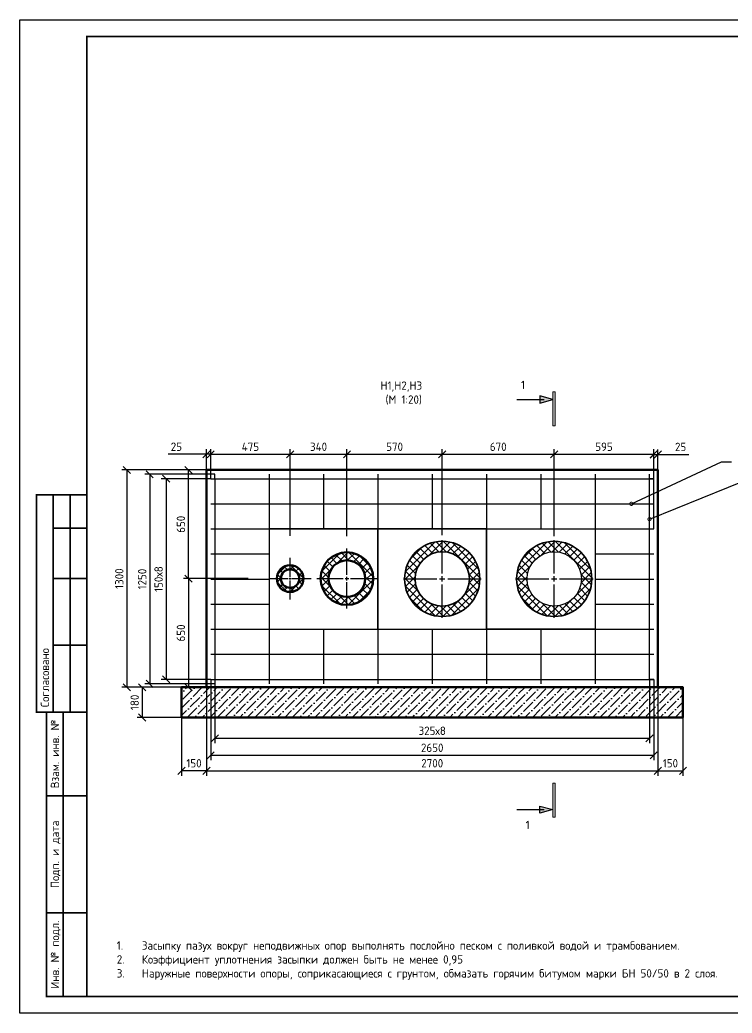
# Model space of a CAD drawing. Header units: metres. Extents: x 1563 to 4966, y -517 to 1463.
# Drawn here: x 2204 to 2417.1, y 822.8 to 1119.8 of the extents above; entities that cross this region are included whole.
import ezdxf
from ezdxf import colors
from ezdxf.entities.mleader import LeaderData, LeaderLine
from ezdxf.enums import TextEntityAlignment as Align
from ezdxf.math import Vec2, Vec3

# ---------------------------------------------------------------- set-up
doc = ezdxf.new("R2010")
doc.units = ezdxf.units.M
doc.linetypes.add('ACAD_ISO04W100', pattern=[30, 24, -3, 0, -3])
doc.linetypes.add('CENTER2', pattern=[28.575, 19.05, -3.175, 3.175, -3.175])
doc.layers.add('Размеры на чертеже', color=250, linetype='Continuous', lineweight=25)
doc.layers.add('шриховка', color=251, linetype='ACAD_ISO04W100', lineweight=15)
doc.layers.add('Форматы', color=7, linetype='Continuous')
doc.styles.add('GOST', font='GOST.shx', dxfattribs={"oblique": 15})
doc.styles.get("Standard").update_dxf_attribs({"font": 'GOST Common.ttf'})
doc.dimstyles.new('М 1 к 20', dxfattribs={"dimtxt": 3.5, "dimasz": 2.15, "dimexe": 1.5, "dimexo": 0, "dimgap": 1, "dimtad": 1, "dimdec": 0, "dimlfac": 20, "dimzin": 0, "dimdsep": 46, "dimtxsty": 'GOST', "dimblk": 'OBLIQUE', "dimcen": 5, "dimclrd": 256, "dimclre": 256, "dimclrt": 256, "dimazin": 2, "dimtm": 1e-09, "dimtfac": 1, "dimtdec": 0, "dimtmove": 0, "dimatfit": 3, "dimldrblk": 'NONE', "dimfxl": 1.25, "dimtolj": 1, "dimtzin": 0, "dimlwd": 25, "dimlwe": 25, "dimarcsym": 2})

# ---------------------------------------------------------------- blocks, each defined once
blk = doc.blocks.new('_Oblique')
at = {"color": 0, "linetype": 'ByBlock', "lineweight": -2}
blk.add_line((-0.5, -0.5), (0.5, 0.5), dxfattribs=at)
blk = doc.blocks.new('*D61')
at = {"lineweight": 25, "transparency": 16777216}
for p, q in [((2272.33, 952.68), (2252.96, 952.68)), ((2254.46, 952.68), (2254.46, 920.18)), ((2272.33, 920.18), (2252.96, 920.18))]:
    blk.add_line(p, q, dxfattribs=at)
at = {"layer": 'Defpoints', "color": 0, "lineweight": 50, "transparency": 16777216}
for p in [(2272.33, 952.68), (2254.46, 920.18), (2272.33, 920.18)]:
    blk.add_point(p, dxfattribs=at)
at = {"lineweight": 25, "transparency": 16777216, "xscale": 2.15, "yscale": 2.15, "zscale": 2.15}
for p, rotation in [((2254.46, 952.68), 90), ((2254.46, 920.18), 270)]:
    blk.add_blockref('_Oblique', p, dxfattribs=dict(at, rotation=rotation))
at = {"transparency": 16777216, "insert": (2252.21, 936.43), "char_height": 2.5, "attachment_point": 5, "rotation": 90}
blk.add_mtext('\\A1;650', dxfattribs=at)
blk = doc.blocks.new('_None')
blk = doc.blocks.new('*D62')
at = {"lineweight": 25, "transparency": 16777216}
for p, q in [((2261.13, 985.18), (2252.96, 985.18)), ((2254.46, 952.68), (2254.46, 985.18)), ((2261.13, 952.68), (2252.96, 952.68))]:
    blk.add_line(p, q, dxfattribs=at)
at = {"layer": 'Defpoints', "color": 0, "lineweight": 50, "transparency": 16777216}
for p in [(2254.46, 985.18), (2261.13, 985.18), (2261.13, 952.68)]:
    blk.add_point(p, dxfattribs=at)
at = {"lineweight": 25, "transparency": 16777216, "xscale": 2.15, "yscale": 2.15, "zscale": 2.15}
for p, rotation in [((2254.46, 985.18), 90), ((2254.46, 952.68), 270)]:
    blk.add_blockref('_Oblique', p, dxfattribs=dict(at, rotation=rotation))
at = {"transparency": 16777216, "insert": (2252.21, 968.93), "char_height": 2.5, "attachment_point": 5, "rotation": 90}
blk.add_mtext('\\A1;650', dxfattribs=at)
blk = doc.blocks.new('*D63')
at = {"lineweight": 25, "transparency": 16777216}
for p, q in [((2261.13, 982.55), (2246.29, 982.55)), ((2247.79, 982.55), (2247.79, 922.55)), ((2261.13, 922.55), (2246.29, 922.55))]:
    blk.add_line(p, q, dxfattribs=at)
at = {"layer": 'Defpoints', "color": 0, "lineweight": 50, "transparency": 16777216}
for p in [(2261.13, 982.55), (2247.79, 922.55), (2261.13, 922.55)]:
    blk.add_point(p, dxfattribs=at)
at = {"lineweight": 25, "transparency": 16777216, "xscale": 2.15, "yscale": 2.15, "zscale": 2.15}
for p, rotation in [((2247.79, 982.55), 90), ((2247.79, 922.55), 270)]:
    blk.add_blockref('_Oblique', p, dxfattribs=dict(at, rotation=rotation))
at = {"transparency": 16777216, "insert": (2245.54, 952.55), "char_height": 2.5, "attachment_point": 5, "rotation": 90}
blk.add_mtext('\\A1;150х8', dxfattribs=at)
blk = doc.blocks.new('*D50')
at = {"lineweight": 25, "transparency": 16777216}
for p, q in [((2253.21, 985.18), (2234.54, 985.18)), ((2236.04, 985.18), (2236.04, 920.18)), ((2253.21, 920.18), (2234.54, 920.18))]:
    blk.add_line(p, q, dxfattribs=at)
at = {"layer": 'Defpoints', "color": 0, "lineweight": 50, "transparency": 16777216}
for p in [(2253.21, 985.18), (2236.04, 920.18), (2253.21, 920.18)]:
    blk.add_point(p, dxfattribs=at)
at = {"lineweight": 25, "transparency": 16777216, "xscale": 2.15, "yscale": 2.15, "zscale": 2.15}
for p, rotation in [((2236.04, 985.18), 90), ((2236.04, 920.18), 270)]:
    blk.add_blockref('_Oblique', p, dxfattribs=dict(at, rotation=rotation))
at = {"transparency": 16777216, "insert": (2233.79, 952.68), "char_height": 2.5, "attachment_point": 5, "rotation": 90}
blk.add_mtext('\\A1;1300', dxfattribs=at)
blk = doc.blocks.new('*D64')
at = {"lineweight": 25, "transparency": 16777216}
for p, q in [((2252.38, 920.18), (2239.13, 920.18)), ((2240.63, 920.18), (2240.63, 911.18)), ((2252.38, 911.18), (2239.13, 911.18))]:
    blk.add_line(p, q, dxfattribs=at)
at = {"layer": 'Defpoints', "color": 0, "lineweight": 50, "transparency": 16777216}
for p in [(2252.38, 920.18), (2240.63, 911.18), (2252.38, 911.18)]:
    blk.add_point(p, dxfattribs=at)
at = {"lineweight": 25, "transparency": 16777216, "xscale": 2.15, "yscale": 2.15, "zscale": 2.15}
for p, rotation in [((2240.63, 920.18), 90), ((2240.63, 911.18), 270)]:
    blk.add_blockref('_Oblique', p, dxfattribs=dict(at, rotation=rotation))
at = {"transparency": 16777216, "insert": (2238.38, 915.68), "char_height": 2.5, "attachment_point": 5, "rotation": 90}
blk.add_mtext('\\A1;180', dxfattribs=at)
blk = doc.blocks.new('*D65')
at = {"lineweight": 25, "transparency": 16777216}
for p, q in [((2262.38, 921.22), (2262.38, 903.43)), ((2392.38, 921.22), (2392.38, 903.43)), ((2262.38, 904.93), (2392.38, 904.93))]:
    blk.add_line(p, q, dxfattribs=at)
at = {"layer": 'Defpoints', "color": 0, "lineweight": 50, "transparency": 16777216}
for p in [(2262.38, 921.22), (2392.38, 921.22), (2392.38, 904.93)]:
    blk.add_point(p, dxfattribs=at)
at = {"lineweight": 25, "transparency": 16777216, "xscale": 2.15, "yscale": 2.15, "zscale": 2.15, "rotation": 180}
blk.add_blockref('_Oblique', (2262.38, 904.93), dxfattribs=at)
at = {"lineweight": 25, "transparency": 16777216, "xscale": 2.15, "yscale": 2.15, "zscale": 2.15}
blk.add_blockref('_Oblique', (2392.38, 904.93), dxfattribs=at)
at = {"transparency": 16777216, "insert": (2327.38, 907.18), "char_height": 2.5, "attachment_point": 5}
blk.add_mtext('\\A1;325х8', dxfattribs=at)
blk = doc.blocks.new('*D51')
at = {"lineweight": 25, "transparency": 16777216}
for p, q in [((2261.13, 922.55), (2261.13, 898.35)), ((2393.63, 922.55), (2393.63, 898.35)), ((2261.13, 899.85), (2393.63, 899.85))]:
    blk.add_line(p, q, dxfattribs=at)
at = {"layer": 'Defpoints', "color": 0, "lineweight": 50, "transparency": 16777216}
for p in [(2261.13, 922.55), (2393.63, 922.55), (2393.63, 899.85)]:
    blk.add_point(p, dxfattribs=at)
at = {"lineweight": 25, "transparency": 16777216, "xscale": 2.15, "yscale": 2.15, "zscale": 2.15, "rotation": 180}
blk.add_blockref('_Oblique', (2261.13, 899.85), dxfattribs=at)
at = {"lineweight": 25, "transparency": 16777216, "xscale": 2.15, "yscale": 2.15, "zscale": 2.15}
blk.add_blockref('_Oblique', (2393.63, 899.85), dxfattribs=at)
at = {"transparency": 16777216, "insert": (2327.38, 902.1), "char_height": 2.5, "attachment_point": 5}
blk.add_mtext('\\A1;2650', dxfattribs=at)
blk = doc.blocks.new('*D66')
at = {"lineweight": 25, "transparency": 16777216}
for p, q in [((2259.88, 920.18), (2259.88, 893.72)), ((2394.88, 920.18), (2394.88, 893.72)), ((2259.88, 895.22), (2394.88, 895.22))]:
    blk.add_line(p, q, dxfattribs=at)
at = {"layer": 'Defpoints', "color": 0, "lineweight": 50, "transparency": 16777216}
for p in [(2259.88, 920.18), (2394.88, 920.18), (2394.88, 895.22)]:
    blk.add_point(p, dxfattribs=at)
at = {"lineweight": 25, "transparency": 16777216, "xscale": 2.15, "yscale": 2.15, "zscale": 2.15, "rotation": 180}
blk.add_blockref('_Oblique', (2259.88, 895.22), dxfattribs=at)
at = {"lineweight": 25, "transparency": 16777216, "xscale": 2.15, "yscale": 2.15, "zscale": 2.15}
blk.add_blockref('_Oblique', (2394.88, 895.22), dxfattribs=at)
at = {"transparency": 16777216, "insert": (2327.38, 897.47), "char_height": 2.5, "attachment_point": 5}
blk.add_mtext('\\A1;2700', dxfattribs=at)
blk = doc.blocks.new('*D52')
at = {"lineweight": 25, "transparency": 16777216}
for p, q in [((2252.38, 911.18), (2252.38, 893.72)), ((2259.88, 911.18), (2259.88, 893.72)), ((2259.88, 895.22), (2252.38, 895.22))]:
    blk.add_line(p, q, dxfattribs=at)
at = {"layer": 'Defpoints', "color": 0, "lineweight": 50, "transparency": 16777216}
for p in [(2252.38, 911.18), (2259.88, 911.18), (2252.38, 895.22)]:
    blk.add_point(p, dxfattribs=at)
at = {"lineweight": 25, "transparency": 16777216, "xscale": 2.15, "yscale": 2.15, "zscale": 2.15, "rotation": 180}
blk.add_blockref('_Oblique', (2252.38, 895.22), dxfattribs=at)
at = {"lineweight": 25, "transparency": 16777216, "xscale": 2.15, "yscale": 2.15, "zscale": 2.15}
blk.add_blockref('_Oblique', (2259.88, 895.22), dxfattribs=at)
at = {"transparency": 16777216, "insert": (2256.13, 897.47), "char_height": 2.5, "attachment_point": 5}
blk.add_mtext('\\A1;150', dxfattribs=at)
blk = doc.blocks.new('*D67')
at = {"lineweight": 25, "transparency": 16777216}
for p, q in [((2394.88, 911.18), (2394.88, 893.72)), ((2402.38, 911.18), (2402.38, 893.72)), ((2394.88, 895.22), (2402.38, 895.22))]:
    blk.add_line(p, q, dxfattribs=at)
at = {"layer": 'Defpoints', "color": 0, "lineweight": 50, "transparency": 16777216}
for p in [(2394.88, 911.18), (2402.38, 911.18), (2402.38, 895.22)]:
    blk.add_point(p, dxfattribs=at)
at = {"lineweight": 25, "transparency": 16777216, "xscale": 2.15, "yscale": 2.15, "zscale": 2.15, "rotation": 180}
blk.add_blockref('_Oblique', (2394.88, 895.22), dxfattribs=at)
at = {"lineweight": 25, "transparency": 16777216, "xscale": 2.15, "yscale": 2.15, "zscale": 2.15}
blk.add_blockref('_Oblique', (2402.38, 895.22), dxfattribs=at)
at = {"transparency": 16777216, "insert": (2398.63, 897.47), "char_height": 2.5, "attachment_point": 5}
blk.add_mtext('\\A1;150', dxfattribs=at)
blk = doc.blocks.new('*D70')
at = {"lineweight": 25, "transparency": 16777216}
for p, q in [((2259.88, 989.86), (2248.36, 989.86)), ((2259.88, 982.55), (2259.88, 991.36)), ((2261.13, 989.86), (2259.88, 989.86)), ((2261.13, 982.55), (2261.13, 991.36)), ((2261.13, 989.86), (2263.28, 989.86))]:
    blk.add_line(p, q, dxfattribs=at)
at = {"layer": 'Defpoints', "color": 0, "lineweight": 50, "transparency": 16777216}
for p in [(2261.13, 989.86), (2259.88, 982.55), (2261.13, 982.55)]:
    blk.add_point(p, dxfattribs=at)
at = {"lineweight": 25, "transparency": 16777216, "xscale": 2.15, "yscale": 2.15, "zscale": 2.15}
blk.add_blockref('_Oblique', (2259.88, 989.86), dxfattribs=at)
at = {"lineweight": 25, "transparency": 16777216, "xscale": 2.15, "yscale": 2.15, "zscale": 2.15, "rotation": 180}
blk.add_blockref('_Oblique', (2261.13, 989.86), dxfattribs=at)
at = {"transparency": 16777216, "insert": (2250.86, 992.11), "char_height": 2.5, "attachment_point": 5}
blk.add_mtext('\\A1;25', dxfattribs=at)
blk = doc.blocks.new('*D54')
at = {"lineweight": 25, "transparency": 16777216}
for p, q in [((2261.13, 985.18), (2261.13, 991.36)), ((2261.13, 989.86), (2284.88, 989.86)), ((2284.88, 965.5), (2284.88, 991.36))]:
    blk.add_line(p, q, dxfattribs=at)
at = {"layer": 'Defpoints', "color": 0, "lineweight": 50, "transparency": 16777216}
for p in [(2284.88, 989.86), (2261.13, 985.18), (2284.88, 965.5)]:
    blk.add_point(p, dxfattribs=at)
at = {"lineweight": 25, "transparency": 16777216, "xscale": 2.15, "yscale": 2.15, "zscale": 2.15, "rotation": 180}
blk.add_blockref('_Oblique', (2261.13, 989.86), dxfattribs=at)
at = {"lineweight": 25, "transparency": 16777216, "xscale": 2.15, "yscale": 2.15, "zscale": 2.15}
blk.add_blockref('_Oblique', (2284.88, 989.86), dxfattribs=at)
at = {"transparency": 16777216, "insert": (2273, 992.11), "char_height": 2.5, "attachment_point": 5}
blk.add_mtext('\\A1;475', dxfattribs=at)
blk = doc.blocks.new('*D71')
at = {"lineweight": 25, "transparency": 16777216}
for p, q in [((2284.88, 985.18), (2284.88, 991.36)), ((2284.88, 989.86), (2301.88, 989.86)), ((2301.88, 965.41), (2301.88, 991.36))]:
    blk.add_line(p, q, dxfattribs=at)
at = {"layer": 'Defpoints', "color": 0, "lineweight": 50, "transparency": 16777216}
for p in [(2301.88, 989.86), (2284.88, 985.18), (2301.88, 965.41)]:
    blk.add_point(p, dxfattribs=at)
at = {"lineweight": 25, "transparency": 16777216, "xscale": 2.15, "yscale": 2.15, "zscale": 2.15, "rotation": 180}
blk.add_blockref('_Oblique', (2284.88, 989.86), dxfattribs=at)
at = {"lineweight": 25, "transparency": 16777216, "xscale": 2.15, "yscale": 2.15, "zscale": 2.15}
blk.add_blockref('_Oblique', (2301.88, 989.86), dxfattribs=at)
at = {"transparency": 16777216, "insert": (2293.38, 992.11), "char_height": 2.5, "attachment_point": 5}
blk.add_mtext('\\A1;340', dxfattribs=at)
blk = doc.blocks.new('*D72')
at = {"lineweight": 25, "transparency": 16777216}
for p, q in [((2301.88, 965.41), (2301.88, 991.36)), ((2301.88, 989.86), (2330.38, 989.86)), ((2330.38, 965.65), (2330.38, 991.36))]:
    blk.add_line(p, q, dxfattribs=at)
at = {"layer": 'Defpoints', "color": 0, "lineweight": 50, "transparency": 16777216}
for p in [(2330.38, 989.86), (2301.88, 965.41), (2330.38, 965.65)]:
    blk.add_point(p, dxfattribs=at)
at = {"lineweight": 25, "transparency": 16777216, "xscale": 2.15, "yscale": 2.15, "zscale": 2.15, "rotation": 180}
blk.add_blockref('_Oblique', (2301.88, 989.86), dxfattribs=at)
at = {"lineweight": 25, "transparency": 16777216, "xscale": 2.15, "yscale": 2.15, "zscale": 2.15}
blk.add_blockref('_Oblique', (2330.38, 989.86), dxfattribs=at)
at = {"transparency": 16777216, "insert": (2316.13, 992.11), "char_height": 2.5, "attachment_point": 5}
blk.add_mtext('\\A1;570', dxfattribs=at)
blk = doc.blocks.new('*D73')
at = {"lineweight": 25, "transparency": 16777216}
for p, q in [((2330.38, 965.65), (2330.38, 991.36)), ((2330.38, 989.86), (2363.88, 989.86)), ((2363.88, 965.41), (2363.88, 991.36))]:
    blk.add_line(p, q, dxfattribs=at)
at = {"layer": 'Defpoints', "color": 0, "lineweight": 50, "transparency": 16777216}
for p in [(2363.88, 989.86), (2330.38, 965.65), (2363.88, 965.41)]:
    blk.add_point(p, dxfattribs=at)
at = {"lineweight": 25, "transparency": 16777216, "xscale": 2.15, "yscale": 2.15, "zscale": 2.15, "rotation": 180}
blk.add_blockref('_Oblique', (2330.38, 989.86), dxfattribs=at)
at = {"lineweight": 25, "transparency": 16777216, "xscale": 2.15, "yscale": 2.15, "zscale": 2.15}
blk.add_blockref('_Oblique', (2363.88, 989.86), dxfattribs=at)
at = {"transparency": 16777216, "insert": (2347.13, 992.11), "char_height": 2.5, "attachment_point": 5}
blk.add_mtext('\\A1;670', dxfattribs=at)
blk = doc.blocks.new('*D74')
at = {"lineweight": 25, "transparency": 16777216}
for p, q in [((2363.88, 965.41), (2363.88, 991.36)), ((2363.88, 989.86), (2393.63, 989.86)), ((2393.63, 967.55), (2393.63, 991.36))]:
    blk.add_line(p, q, dxfattribs=at)
at = {"layer": 'Defpoints', "color": 0, "lineweight": 50, "transparency": 16777216}
for p in [(2393.63, 989.86), (2363.88, 965.41), (2393.63, 967.55)]:
    blk.add_point(p, dxfattribs=at)
at = {"lineweight": 25, "transparency": 16777216, "xscale": 2.15, "yscale": 2.15, "zscale": 2.15, "rotation": 180}
blk.add_blockref('_Oblique', (2363.88, 989.86), dxfattribs=at)
at = {"lineweight": 25, "transparency": 16777216, "xscale": 2.15, "yscale": 2.15, "zscale": 2.15}
blk.add_blockref('_Oblique', (2393.63, 989.86), dxfattribs=at)
at = {"transparency": 16777216, "insert": (2378.76, 992.11), "char_height": 2.5, "attachment_point": 5}
blk.add_mtext('\\A1;595', dxfattribs=at)
blk = doc.blocks.new('*D55')
at = {"lineweight": 25, "transparency": 16777216}
for p, q in [((2393.63, 989.82), (2391.48, 989.82)), ((2393.63, 981.23), (2393.63, 991.32)), ((2393.63, 989.82), (2394.88, 989.82)), ((2394.88, 981.23), (2394.88, 991.32)), ((2394.88, 989.82), (2404.18, 989.82))]:
    blk.add_line(p, q, dxfattribs=at)
at = {"layer": 'Defpoints', "color": 0, "lineweight": 50, "transparency": 16777216}
for p in [(2394.88, 989.82), (2393.63, 981.23), (2394.88, 981.23)]:
    blk.add_point(p, dxfattribs=at)
at = {"lineweight": 25, "transparency": 16777216, "xscale": 2.15, "yscale": 2.15, "zscale": 2.15}
blk.add_blockref('_Oblique', (2393.63, 989.82), dxfattribs=at)
at = {"lineweight": 25, "transparency": 16777216, "xscale": 2.15, "yscale": 2.15, "zscale": 2.15, "rotation": 180}
blk.add_blockref('_Oblique', (2394.88, 989.82), dxfattribs=at)
at = {"transparency": 16777216, "insert": (2401.68, 992.07), "char_height": 2.5, "attachment_point": 5}
blk.add_mtext('\\A1;25', dxfattribs=at)
blk = doc.blocks.new('направление')
at = {"layer": 'Размеры на чертеже'}
h = blk.add_hatch(color=256, dxfattribs=at)
h.dxf.hatch_style = 1
h.paths.add_polyline_path([(0, 0), (-3.75, 1.04), (-3.75, -1.03)])
blk.add_line((-10.5, 0), (-2.5, 0), dxfattribs=at)
blk.add_lwpolyline([(0, 0), (-3.75, 1.04), (-3.75, -1.03)], close=True, dxfattribs=at)
blk = doc.blocks.new('*U48')
at = {"layer": 'шриховка', "true_color": 0x000000}
h = blk.add_hatch(color=18, dxfattribs=at)
h.dxf.hatch_style = 1
h.paths.add_polyline_path([(-2.4667, 0.0234), (-2.4667, 0.0017), (-2.135, 0.0017), (-2.135, 0.0234)])
h = blk.add_hatch(color=18, dxfattribs=at)
h.dxf.hatch_style = 1
h.paths.add_polyline_path([(1.3455, 0.0234), (1.3455, 0.0007), (1.6773, 0.0007), (1.6773, 0.0234)])
at = {"layer": 'шриховка', "color": 18, "true_color": 0x000000}
for points in [[(-2.135, 0.0017), (-2.135, 0.0234), (-2.4667, 0.0234), (-2.4667, 0.0017)], [(1.3455, 0.0007), (1.3455, 0.0234), (1.6773, 0.0234), (1.6773, 0.0007)]]:
    blk.add_lwpolyline(points, close=True, dxfattribs=at)
at = {"layer": 'Размеры на чертеже', "yscale": 0.03333333333333333, "zscale": 0.03333333333333333}
for p, xscale, rotation in [((-2.3927, 0), 0.03333333333333333, 89.99999999993935), ((1.6032, 0), -0.03333333333333333, 270.0000000000607)]:
    blk.add_blockref('направление', p, dxfattribs=dict(at, xscale=xscale, rotation=rotation))
blk = doc.blocks.new('*D75')
at = {"lineweight": 25, "transparency": 16777216}
for p, q in [((2262.38, 983.87), (2241.38, 983.87)), ((2242.88, 983.87), (2242.88, 921.22)), ((2262.38, 921.22), (2241.38, 921.22))]:
    blk.add_line(p, q, dxfattribs=at)
at = {"layer": 'Defpoints', "color": 0, "lineweight": 50, "transparency": 16777216}
for p in [(2262.38, 983.87), (2242.88, 921.22), (2262.38, 921.22)]:
    blk.add_point(p, dxfattribs=at)
at = {"lineweight": 25, "transparency": 16777216, "xscale": 2.15, "yscale": 2.15, "zscale": 2.15}
for p, rotation in [((2242.88, 983.87), 90), ((2242.88, 921.22), 270)]:
    blk.add_blockref('_Oblique', p, dxfattribs=dict(at, rotation=rotation))
at = {"transparency": 16777216, "insert": (2240.63, 952.55), "char_height": 2.5, "attachment_point": 5, "rotation": 90}
blk.add_mtext('\\A1;1250', dxfattribs=at)
blk = doc.blocks.new('_DotSmall')
at = {"color": 0, "linetype": 'ByBlock', "const_width": 0.5}
blk.add_lwpolyline([(-0.0625, 0, 1), (0.0625, 0, 1)], format="xyb", close=True, dxfattribs=at)
blk = doc.blocks.new('*U319')
blk.add_lwpolyline([(0, 0), (420, 0), (420, -297), (0, -297)], close=True)
at = {"const_width": 0.5}
blk.add_lwpolyline([(20, -5), (415, -5), (415, -292), (20, -292)], close=True, dxfattribs=at)
for points in [[(20, -207), (5, -207), (5, -142), (20, -142)], [(10, -142), (10, -207)], [(15, -142), (15, -207)], [(10, -152), (20, -152)], [(10, -167), (20, -167)], [(10, -187), (20, -187)], [(20, -292), (8, -292), (8, -207), (20, -207)], [(13, -207), (13, -292)], [(8, -232), (20, -232)], [(8, -267), (20, -267)]]:
    blk.add_lwpolyline(points, dxfattribs=at)
blk.add_text('Согласовано', height=2.5, rotation=90).set_placement((7.5, -205.5), align=Align.MIDDLE_LEFT)
for s, p in [('Взам. инв. №', (10.5, -219.5)), ('Подп. и дата', (10.5, -249.5)), ('Инв. № подл.', (10.5, -279.5))]:
    blk.add_text(s, height=2.5, rotation=90).set_placement(p, align=Align.MIDDLE_CENTER)
blk.add_attdef('РАЗРАБОТАЛ', text='', height=2.5).set_placement((250.5, -264.22), align=Align.MIDDLE_LEFT)
at = {"flags": 8}
for tag, height, p in [('ДАТА', 2.5, (290.07, -264.4)), ('ЛИСТ', 3, (386.39, -271.92)), ('ЛИСТОВ', 3, (403.89, -271.92)), ('ФОРМАТ', 3, (380.97, -294.75))]:
    blk.add_attdef(tag, text='', height=height, dxfattribs=at).set_placement(p, align=Align.MIDDLE_CENTER)
blk.add_attdef('ПРОВЕРИЛ', (250.75, -270.73), '', height=2.5)
at = {"lineweight": 30, "flags": 104}
for tag, p in [('ТЕПЛОВЫЕ_СЕТИ', (330, -269.5)), ('ИМЯ_ЧЕРТЕЖА', (330, -284.5))]:
    blk.add_attdef(tag, text='', height=3, dxfattribs=at).set_placement(p, align=Align.MIDDLE_CENTER)
blk = doc.blocks.new('*U304')
at = {"color": 0, "linetype": 'CENTER2', "lineweight": 25, "transparency": 16777216}
for p, q in [((0, 1.625), (0, 11.625)), ((-11.625, 0), (-1.625, 0)), ((1.625, 0), (11.625, 0)), ((0, -11.625), (0, -1.625))]:
    blk.add_line(p, q, dxfattribs=at)
at = {"color": 0, "linetype": 'Continuous', "lineweight": 25, "transparency": 16777216}
for p, q in [((-0.8125, 0), (0.8125, 0)), ((0, -0.8125), (0, 0.8125))]:
    blk.add_line(p, q, dxfattribs=at)
blk = doc.blocks.new('*U305')
at = {"color": 0, "linetype": 'CENTER2', "lineweight": 25, "transparency": 16777216}
for p, q in [((0, 1.625), (0, 11.625)), ((-11.625, 0), (-1.625, 0)), ((1.625, 0), (11.625, 0)), ((0, -11.625), (0, -1.625))]:
    blk.add_line(p, q, dxfattribs=at)
at = {"color": 0, "linetype": 'Continuous', "lineweight": 25, "transparency": 16777216}
for p, q in [((-0.8125, 0), (0.8125, 0)), ((0, -0.8125), (0, 0.8125))]:
    blk.add_line(p, q, dxfattribs=at)
blk = doc.blocks.new('*U306')
at = {"color": 0, "linetype": 'CENTER2', "lineweight": 25, "transparency": 16777216}
for p, q in [((0, 1.095), (0, 8.975)), ((-8.975, 0), (-1.095, 0)), ((1.095, 0), (8.975, 0)), ((0, -8.975), (0, -1.095))]:
    blk.add_line(p, q, dxfattribs=at)
at = {"color": 0, "linetype": 'Continuous', "lineweight": 25, "transparency": 16777216}
for p, q in [((-0.5475, 0), (0.5475, 0)), ((0, -0.5475), (0, 0.5475))]:
    blk.add_line(p, q, dxfattribs=at)
blk = doc.blocks.new('*U307')
at = {"color": 0, "linetype": 'CENTER2', "lineweight": 25, "transparency": 16777216}
for p, q in [((0, 0.55), (0, 6.25)), ((-6.25, 0), (-0.55, 0)), ((0.55, 0), (6.25, 0)), ((0, -6.25), (0, -0.55))]:
    blk.add_line(p, q, dxfattribs=at)
at = {"color": 0, "linetype": 'Continuous', "lineweight": 25, "transparency": 16777216}
for p, q in [((-0.275, 0), (0.275, 0)), ((0, -0.275), (0, 0.275))]:
    blk.add_line(p, q, dxfattribs=at)

msp = doc.modelspace()

# ---------------------------------------------------------------- hatches: boundary and pattern name
at = {"lineweight": 25, "ltscale": 0.5}
h = msp.add_hatch(dxfattribs=at)
h.set_pattern_fill('ANSI37', scale=0.5)
h.set_pattern_definition([(45, (1861.4418, 885.2953), (-1.122532, 1.122532), []), (135, (1861.4418, 885.2953), (-1.122532, -1.122532), [])])
edge = h.paths.add_edge_path()
edge.add_arc((2330.3796, 952.596), 11.25, 0, 360)
edge = h.paths.add_edge_path(flags=17)
edge.add_arc((2330.3796, 952.596), 8.125, 0, 360)
h = msp.add_hatch(dxfattribs=at)
h.set_pattern_fill('ANSI37', scale=0.5)
h.set_pattern_definition([(45, (1894.9418, 885.2953), (-1.122532, 1.122532), []), (135, (1894.9418, 885.2953), (-1.122532, -1.122532), [])])
edge = h.paths.add_edge_path()
edge.add_arc((2363.8796, 952.596), 11.25, 0, 360)
edge = h.paths.add_edge_path(flags=17)
edge.add_arc((2363.8796, 952.596), 8.125, 0, 360)
h = msp.add_hatch(dxfattribs=at)
h.set_pattern_fill('ANSI37', scale=0.5)
h.set_pattern_definition([(45, (1932.9483, 885.3816), (-1.122532, 1.122532), []), (135, (1932.9483, 885.3816), (-1.122532, -1.122532), [])])
edge = h.paths.add_edge_path()
edge.add_arc((2301.9114, 952.6823), 7.8751, 0, 360)
edge = h.paths.add_edge_path(flags=16)
edge.add_arc((2301.9114, 952.6823), 5.4748, 0, 360)
h = msp.add_hatch(dxfattribs=at)
h.set_pattern_fill('ANSI37', scale=0.5)
h.set_pattern_definition([(45, (1949.9165, 885.3816), (-1.122532, 1.122532), []), (135, (1949.9165, 885.3816), (-1.122532, -1.122532), [])])
edge = h.paths.add_edge_path()
edge.add_arc((2284.8796, 952.6823), 4, 0, 360)
edge = h.paths.add_edge_path(flags=16)
edge.add_arc((2284.8796, 952.6823), 2.75, 0, 360)
h = msp.add_hatch()
h.set_pattern_fill('ANSI36', scale=0.5)
h.set_pattern_definition([(45, (694.1357, -157.1035), (0.841899, 3.086963), [3.96875, -0.79375, 0, -0.79375])])
h.paths.add_polyline_path([(2402.3796, 911.1823), (2402.3796, 920.1823), (2252.3796, 920.1823), (2252.3796, 911.1823)])

# ---------------------------------------------------------------- linework, layer by layer
at = {"lineweight": 30}
for p, q in [((2262.3775, 982.5461), (2262.3775, 983.8685)), ((2278.6317, 983.8685), (2278.6317, 921.2236)), ((2294.8817, 983.8685), (2294.8817, 967.5461)), ((2311.1317, 983.8685), (2311.1317, 921.2236)), ((2327.3817, 983.8685), (2327.3817, 967.5461)), ((2343.6317, 983.8685), (2343.6317, 921.2236)), ((2359.8817, 983.8685), (2359.8817, 967.5461)), ((2376.1317, 983.8685), (2376.1317, 921.2236)), ((2392.3817, 982.5461), (2392.3817, 983.8685)), ((2261.1275, 982.5461), (2393.6317, 982.5461)), ((2261.1275, 982.5461), (2262.3775, 982.5461)), ((2262.3775, 982.5461), (2262.3775, 922.5461)), ((2392.3817, 975.0461), (2392.3817, 982.5461)), ((2261.1275, 975.0461), (2393.6317, 975.0461)), ((2392.3817, 967.5461), (2392.3817, 975.0461)), ((2261.1275, 967.5461), (2393.6317, 967.5461)), ((2392.3817, 960.0461), (2392.3817, 967.5461)), ((2261.1275, 960.0461), (2278.6317, 960.0461)), ((2376.1317, 960.0461), (2393.6317, 960.0461)), ((2392.3817, 952.5461), (2392.3817, 960.0461)), ((2261.1275, 952.5461), (2278.6317, 952.5461)), ((2376.1317, 952.5461), (2393.6317, 952.5461)), ((2392.3817, 945.0461), (2392.3817, 952.5461)), ((2261.1275, 945.0461), (2278.6317, 945.0461)), ((2376.1317, 945.0461), (2393.6317, 945.0461)), ((2392.3817, 937.5461), (2392.3817, 945.0461)), ((2261.1275, 937.5461), (2393.6317, 937.5461)), ((2294.8817, 937.5461), (2294.8817, 921.2236)), ((2327.3817, 937.5461), (2327.3817, 921.2236)), ((2359.8817, 937.5461), (2359.8817, 921.2236)), ((2392.3817, 930.0461), (2392.3817, 937.5461)), ((2261.1275, 930.0461), (2393.6317, 930.0461)), ((2392.3817, 922.5461), (2392.3817, 930.0461)), ((2261.1275, 922.5461), (2262.3775, 922.5461)), ((2261.1275, 922.5461), (2393.6317, 922.5461)), ((2262.3775, 922.5461), (2262.3775, 921.2236)), ((2392.3817, 922.5461), (2392.3817, 921.2236))]:
    msp.add_line(p, q, dxfattribs=at)
for p, q in [((2393.6317, 982.5461), (2392.3817, 982.5461)), ((2393.6317, 922.5461), (2392.3817, 922.5461))]:
    msp.add_line(p, q)
at = {"lineweight": 90}
for points in [[(2259.8796, 985.1823), (2394.8796, 985.1823), (2394.8796, 920.1823), (2259.8796, 920.1823)], [(2252.3796, 920.1823), (2402.3796, 920.1823), (2402.3796, 911.1823), (2252.3796, 911.1823)]]:
    msp.add_lwpolyline(points, close=True, dxfattribs=at)
for points in [[(2311.1317, 967.5461), (2278.6317, 967.5461), (2278.6317, 937.5461), (2311.1317, 937.5461)], [(2343.6317, 967.5461), (2311.1317, 967.5461), (2311.1317, 937.5461), (2343.6317, 937.5461)], [(2343.6317, 967.5461), (2376.1317, 967.5461), (2376.1317, 937.5461), (2343.6317, 937.5461)]]:
    msp.add_lwpolyline(points, close=True)
at = {"color": 5, "lineweight": 35}
for centre, radius in [((2330.3796, 952.596), 11.25), ((2330.3796, 952.596), 11.25), ((2363.8796, 952.596), 11.25), ((2330.3796, 952.596), 8.125)]:
    msp.add_circle(centre, radius, dxfattribs=at)
for radius in [11.25, 8.125]:
    msp.add_circle((2363.8796, 952.596), radius)
at = {"color": 4, "lineweight": 50}
for radius in [7.875, 5.475]:
    msp.add_circle((2301.8729, 952.6823), radius, dxfattribs=at)
at = {"color": 6, "lineweight": 50}
for radius in [4, 2.75]:
    msp.add_circle((2284.8796, 952.6823), radius, dxfattribs=at)

# ---------------------------------------------------------------- block references
at = {"xscale": -30.67897270662349, "yscale": 30.67897270662349, "zscale": 30.67897270662349, "rotation": 270}
msp.add_blockref('*U48', (2363.415, 957.0421), dxfattribs=at)
at = {"linetype": 'CENTER2', "lineweight": 25}
for name, p in [('*U305', (2330.3796, 952.596)), ('*U304', (2363.8796, 952.596)), ('*U306', (2301.8729, 952.6823)), ('*U307', (2284.8796, 952.6823))]:
    msp.add_blockref(name, p, dxfattribs=at)

# ---------------------------------------------------------------- texts
at = {"insert": (2311.9062, 1011.6383), "char_height": 2.5, "attachment_point": 1, "bg_fill": 3, "box_fill_scale": 1.5, "bg_fill_color": 256, "bg_fill_transparency": 0}
msp.add_mtext_dynamic_manual_height_columns('Н1,Н2,Н3\\P (М 1:20)', width=15.866768, gutter_width=1, heights=[11.5232], dxfattribs=at)
at = {"insert": (2230.5348, 844.2313), "char_height": 2.5, "attachment_point": 1}
msp.add_mtext_dynamic_manual_height_columns('\\pi-7.5,l10,t10;1.^IЗасыпку пазух вокруг неподвижных опор выполнять послойно песком с поливкой водой и трамбованием.\\P2.^IКоэффициент уплотнения засыпки должен быть не менее 0,95\\P3.^IНаружные поверхности опоры, соприкасающиеся с грунтом, обмазать горячим битумом марки БН 50/50 в 2 слоя.', width=183.90826, gutter_width=12.5, heights=[0], dxfattribs=at)

# ---------------------------------------------------------------- dimensions: what is measured, and where the dimension line sits
dim = msp.add_linear_dim(base=(2261.1275, 989.8619), p1=(2259.8796, 982.5461), p2=(2261.1275, 982.5461), dimstyle='М 1 к 20', override={"dimtxt": 2.5, "dimtxsty": 'Standard'})
dim.commit()
dim.dimension.update_dxf_attribs({"geometry": '*D70', "text_midpoint": (2250.8551, 989.8619), "dimtype": 160})
for base, p1, p2, picture, middle in [((2284.8796, 989.8619), (2261.1275, 985.1823), (2284.8796, 965.4953), '*D54', (2273.0036, 992.1119)), ((2301.8796, 989.8619), (2284.8796, 985.1823), (2301.8796, 965.409), '*D71', (2293.3796, 992.1119)), ((2330.3796, 989.8619), (2301.8796, 965.409), (2330.3796, 965.6484), '*D72', (2316.1296, 992.1119)), ((2363.8796, 989.8619), (2330.3796, 965.6484), (2363.8796, 965.409), '*D73', (2347.1296, 992.1119)), ((2393.6317, 989.8619), (2363.8796, 965.409), (2393.6317, 967.5461), '*D74', (2378.7557, 992.1119)), ((2394.8796, 989.8187), (2393.6296, 981.2324), (2394.8796, 981.2324), '*D55', (2401.6796, 992.0687)), ((2393.6317, 899.8503), (2261.1275, 922.5461), (2393.6317, 922.5461), '*D51', (2327.3796, 902.1003)), ((2394.8796, 895.2171), (2259.8796, 920.1823), (2394.8796, 920.1823), '*D66', (2327.3796, 897.4671)), ((2252.3796, 895.2171), (2259.8796, 911.1823), (2252.3796, 911.1823), '*D52', (2256.1296, 897.4671)), ((2402.3796, 895.2171), (2394.8796, 911.1823), (2402.3796, 911.1823), '*D67', (2398.6296, 897.4671))]:
    dim = msp.add_linear_dim(base=base, p1=p1, p2=p2, dimstyle='М 1 к 20', override={"dimtxt": 2.5, "dimtxsty": 'Standard'})
    dim.commit()
    dim.dimension.update_dxf_attribs({"geometry": picture, "text_midpoint": middle})
for base, p1, p2, picture, middle in [((2236.0416, 920.1823), (2253.2057, 985.1823), (2253.2057, 920.1823), '*D50', (2233.7916, 952.6823)), ((2254.4557, 985.1823), (2261.1275, 952.6823), (2261.1275, 985.1823), '*D62', (2252.2057, 968.9323)), ((2254.4557, 920.1823), (2272.334, 952.6823), (2272.334, 920.1823), '*D61', (2252.2057, 936.4323)), ((2240.6324, 911.1823), (2252.3796, 920.1823), (2252.3796, 911.1823), '*D64', (2238.3824, 915.6823))]:
    dim = msp.add_linear_dim(base=base, p1=p1, p2=p2, angle=90, dimstyle='М 1 к 20', override={"dimtxt": 2.5, "dimtxsty": 'Standard'})
    dim.commit()
    dim.dimension.update_dxf_attribs({"geometry": picture, "text_midpoint": middle})
for base, p1, p2, text, picture, middle in [((2242.8756, 921.2236), (2262.3775, 983.8685), (2262.3775, 921.2236), '1250', '*D75', (2240.6256, 952.5461)), ((2247.7881, 922.5461), (2261.1275, 982.5461), (2261.1275, 922.5461), '150х8', '*D63', (2245.5381, 952.5461))]:
    dim = msp.add_linear_dim(base=base, p1=p1, p2=p2, angle=90, text=text, dimstyle='М 1 к 20', override={"dimtxt": 2.5, "dimtxsty": 'Standard'})
    dim.commit()
    dim.dimension.update_dxf_attribs({"geometry": picture, "text_midpoint": middle})
dim = msp.add_linear_dim(base=(2392.3817, 904.9334), p1=(2262.3775, 921.2236), p2=(2392.3817, 921.2236), text='325х8', dimstyle='М 1 к 20', override={"dimtxt": 2.5, "dimtxsty": 'Standard'})
dim.commit()
dim.dimension.update_dxf_attribs({"geometry": '*D65', "text_midpoint": (2327.3796, 907.1834)})

# ---------------------------------------------------------------- leaders
ml = msp.add_multileader_mtext('Standard')
ml.set_content('', color=256)
ml.set_leader_properties()
ml.set_arrow_properties(name='DOTSMALL')
ml.build(insert=Vec2(0, 0))
ml.multileader.update_dxf_attribs({"text_left_attachment_type": 5, "text_right_attachment_type": 5, "dogleg_length": 1, "arrow_head_size": 2})
ctx = ml.context
ctx.base_point, ctx.char_height, ctx.arrow_head_size, ctx.plane_origin = Vec3(2414.9089, 987.5729), 2.5, 2, Vec3(2452.6093, 1019.5749)
ctx.left_attachment, ctx.right_attachment = 5, 5
notes = []
notes.append((ctx, [(0, (1, 1, 0), (2413.9089, 987.5729), (1, 0), 1, [(0, [(2386.9635, 975.0461)], 0, [])])]))
ctx.mtext.insert, ctx.mtext.flow_direction = Vec3(2416.9089, 990.5729), 5
ml = msp.add_multileader_mtext('Standard')
ml.set_content('', color=256)
ml.set_leader_properties()
ml.set_arrow_properties(name='DOTSMALL')
ml.build(insert=Vec2(0, 0))
ml.multileader.update_dxf_attribs({"text_left_attachment_type": 5, "text_right_attachment_type": 5, "dogleg_length": 1, "arrow_head_size": 2})
ctx = ml.context
ctx.base_point, ctx.char_height, ctx.arrow_head_size, ctx.plane_origin = Vec3(2428.6207, 984.7601), 2.5, 2, Vec3(2458.0276, 1014.9969)
ctx.left_attachment, ctx.right_attachment = 5, 5
notes.append((ctx, [(0, (1, 1, 0), (2427.6207, 984.7601), (1, 0), 1, [(0, [(2392.3817, 970.468)], 0, [])])]))
ctx.mtext.insert, ctx.mtext.flow_direction = Vec3(2430.6207, 987.7601), 5
for ctx, leaders in notes:
    for number, flags, end, landing, length, lines in leaders:
        leader = LeaderData()
        leader.index, (leader.has_last_leader_line, leader.has_dogleg_vector, leader.attachment_direction) = number, flags
        leader.last_leader_point, leader.dogleg_vector, leader.dogleg_length = Vec3(end), Vec3(landing), length
        for number, points, colour, breaks in lines:
            line = LeaderLine()
            line.index, line.vertices, line.color, line.breaks = number, Vec3.list(points), colors.encode_raw_color(colour), breaks
            leader.lines.append(line)
        ctx.leaders.append(leader)

# ---------------------------------------------------------------- next in the draw order: texts
at = {"char_height": 2.5, "attachment_point": 1, "bg_fill": 3, "box_fill_scale": 1.5, "bg_fill_color": 256, "bg_fill_transparency": 0}
for insert in [(2353.9491, 1011.8481), (2355.335, 880.2702)]:
    msp.add_mtext_dynamic_manual_height_columns('{\\C256;\\c0;1}', width=2.554097, gutter_width=1, heights=[0], dxfattribs=dict(at, insert=insert))

# ---------------------------------------------------------------- next in the draw order: block references
at = {"layer": 'Форматы'}
msp.add_blockref('*U319', (2204.0412, 1119.7546), dxfattribs=at)

doc.saveas('drawing.dxf')
